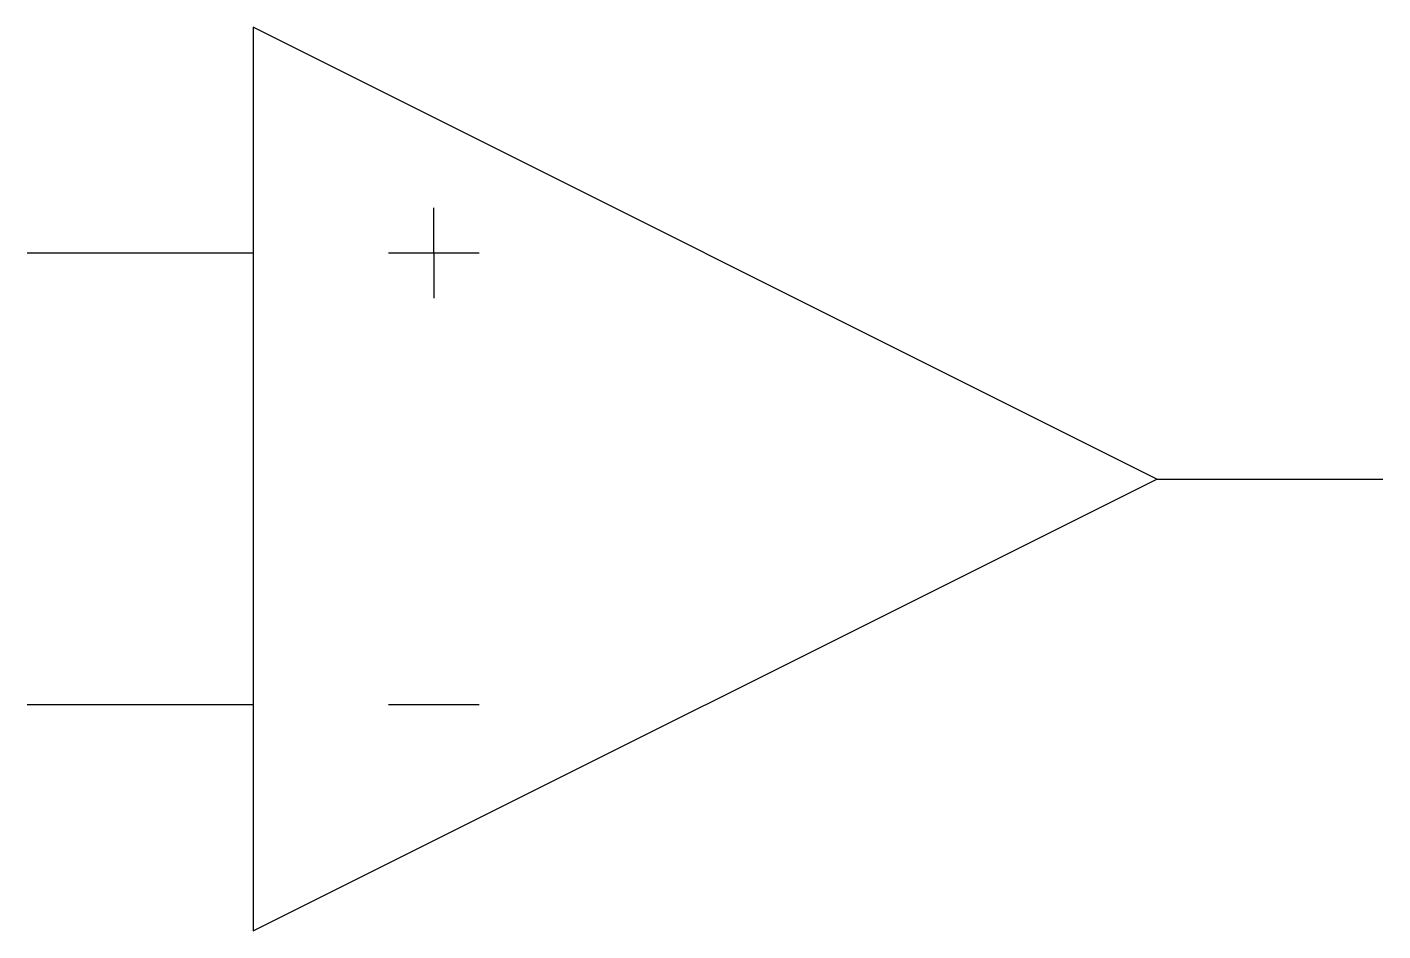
# Model space of a CAD drawing. Header units: millimetres. Extents: x -15 to 15, y -10 to 10.
import ezdxf

# ---------------------------------------------------------------- set-up
doc = ezdxf.new("R2010")
doc.units = ezdxf.units.MM
doc.layers.add('OBJECT', color=18, linetype='Continuous', lineweight=25, true_color=0x000000)

msp = doc.modelspace()

# ---------------------------------------------------------------- linework, layer by layer
at = {"layer": 'OBJECT'}
for p, q in [((-10, 10), (-10, -10)), ((10, 0), (-10, 10)), ((-6, 5), (-6, 6)), ((-10, 5), (-15, 5)), ((-5, 5), (-7, 5)), ((-6, 5), (-6, 4)), ((-10, -10), (10, 0)), ((10, 0), (15, 0)), ((-10, -5), (-15, -5)), ((-5, -5), (-7, -5))]:
    msp.add_line(p, q, dxfattribs=at)

doc.saveas('drawing.dxf')
